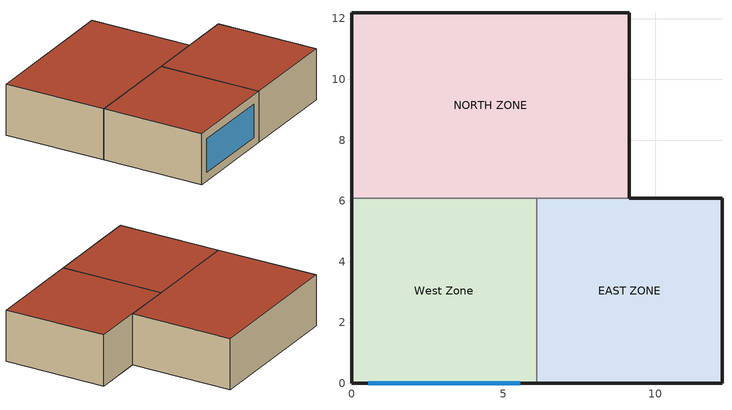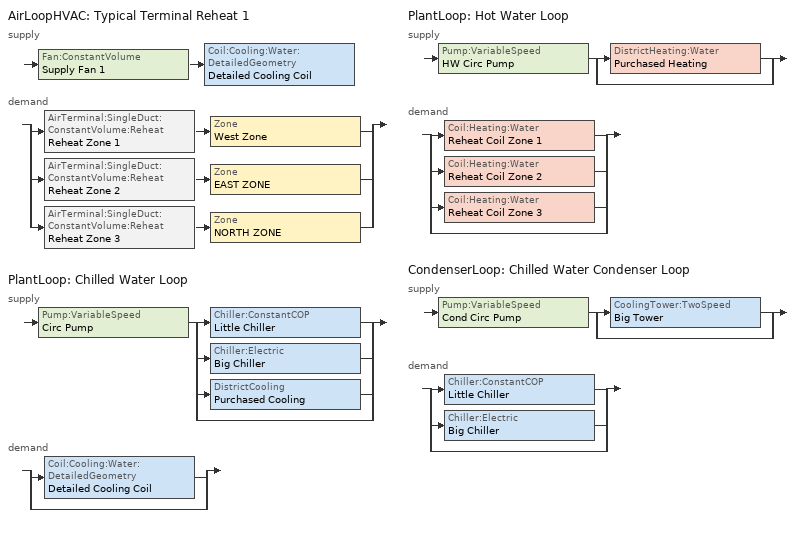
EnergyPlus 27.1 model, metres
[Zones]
West Zone
 floor adiabatic (FLOOR SLAB 8 IN): 0,0 0,6.1 6.1,6.1 6.1,0 z0
 wall outside (EXTWALL80): 0,6.1 0,0 6.1,0 z0:3.05
 wall to NORTH ZONE (PARTITION06): 6.1,6.1 0,6.1 z0:3.05
 wall to EAST ZONE (PARTITION06): 6.1,0 6.1,6.1 z0:3.05
 window (WIN-CON-LIGHT): 0.55,0 5.55,0 z0.5:2.5
 roof outside (ROOF34): 0,6.1 0,0 6.1,0 6.1,6.1 z3.05
EAST ZONE
 floor adiabatic (FLOOR SLAB 8 IN): 6.1,0 6.1,6.1 12.19,6.1 12.19,0 z0
 wall outside (EXTWALL80): 6.1,0 12.19,0 12.19,6.1 9.14,6.1 z0:3.05
 wall to NORTH ZONE (PARTITION06): 9.14,6.1 6.1,6.1 z0:3.05
 roof outside (ROOF34): 6.1,6.1 6.1,0 12.19,0 12.19,6.1 z3.05
NORTH ZONE
 floor adiabatic (FLOOR SLAB 8 IN): 0,6.1 0,12.19 9.14,12.19 9.14,6.1 z0
 wall outside (EXTWALL80): 9.14,6.1 9.14,12.19 0,12.19 0,6.1 z0:3.05
 roof outside (ROOF34): 0,12.19 0,6.1 9.14,6.1 9.14,12.19 z3.05
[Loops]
AirLoopHVAC 'Typical Terminal Reheat 1'
 supply: Fan:ConstantVolume 'Supply Fan 1' > Coil:Cooling:Water:DetailedGeometry 'Detailed Cooling Coil'
 demand: split
  | AirTerminal:SingleDuct:ConstantVolume:Reheat 'Reheat Zone 1' > Zone 'West Zone'
  | AirTerminal:SingleDuct:ConstantVolume:Reheat 'Reheat Zone 2' > Zone 'EAST ZONE'
  | AirTerminal:SingleDuct:ConstantVolume:Reheat 'Reheat Zone 3' > Zone 'NORTH ZONE'
PlantLoop 'Chilled Water Loop'
 supply: Pump:VariableSpeed 'Circ Pump' > split
  | Chiller:ConstantCOP 'Little Chiller'
  | Chiller:Electric 'Big Chiller'
  | DistrictCooling 'Purchased Cooling'
  | bypass
 demand: split
  | Coil:Cooling:Water:DetailedGeometry 'Detailed Cooling Coil'
  | bypass
PlantLoop 'Hot Water Loop'
 supply: Pump:VariableSpeed 'HW Circ Pump' > split
  | DistrictHeating:Water 'Purchased Heating'
  | bypass
 demand: split
  | Coil:Heating:Water 'Reheat Coil Zone 1'
  | Coil:Heating:Water 'Reheat Coil Zone 2'
  | Coil:Heating:Water 'Reheat Coil Zone 3'
  | bypass
CondenserLoop 'Chilled Water Condenser Loop'
 supply: Pump:VariableSpeed 'Cond Circ Pump' > split
  | CoolingTower:TwoSpeed 'Big Tower'
  | bypass
 demand: split
  | Chiller:ConstantCOP 'Little Chiller'
  | Chiller:Electric 'Big Chiller'
  | bypass
[Building]
NONE: North Axis {deg}=0; Terrain=Suburbs; Loads Convergence Tolerance Value {W}=0.04; Temperature Convergence Tolerance Value {deltaC}=0.4; Solar Distribution=FullInteriorAndExterior; Maximum Number of Warmup Days=25; Minimum Number of Warmup Days=6
[Site:Location]
Chicago Ohare Intl Ap IL USA WMO=725300: Latitude {deg}=41.99; Longitude {deg}=-87.91; Time Zone {hr}=-6; Elevation {m}=205
[SizingPeriod:DesignDay] Day of Month=21; Humidity Condition Type=WetBulb; Barometric Pressure {Pa}=98886; Rain Indicator=No; Snow Indicator=No; Daylight Saving Time Indicator=No; Solar Model Indicator=ASHRAEClearSky
Name | Month | Day Type | Maximum Dry-Bulb Temperature {C} | Daily Dry-Bulb Temperature Range {deltaC} | Wetbulb or DewPoint at Maximum Dry-Bulb {C} | Wind Speed {m/s} | Wind Direction {deg} | Sky Clearness
Chicago Ohare Intl Ap Ann Htg 99% Condns DB | 1 | WinterDesignDay | -16.6 | 0 | -16.6 | 4.9 | 270 | 0
Chicago Ohare Intl Ap Ann Clg 1% Condns DB=>MWB | 7 | SummerDesignDay | 31.6 | 10.5 | 23 | 5.2 | 230 | 1
[Site:GroundTemperature:BuildingSurface]
20.03, 20.03, 20.13, 20.3, 20.43, 20.52, 20.62, 20.77, 20.78, 20.55, 20.44, 20.2
[Material] Thermal Absorptance=0.9
Name | Roughness | Thickness {m} | Conductivity {W/m-K} | Density {kg/m3} | Specific Heat {J/kg-K} | Solar Absorptance | Visible Absorptance
A1 - 1 IN STUCCO | Smooth | 0.0253898 | 0.691831 | 1858.142 | 836.8 | 0.92 | 0.92
C4 - 4 IN COMMON BRICK | Rough | 0.101498 | 0.726422 | 1922.216 | 836.8 | 0.76 | 0.76
E1 - 3 / 4 IN PLASTER OR GYP BOARD | Smooth | 0.01905 | 0.726422 | 1601.846 | 836.8 | 0.92 | 0.92
C6 - 8 IN CLAY TILE | Smooth | 0.203302 | 0.570761 | 1121.292 | 836.8 | 0.82 | 0.82
C10 - 8 IN HW CONCRETE | MediumRough | 0.203302 | 1.729577 | 2242.585 | 836.8 | 0.65 | 0.65
E2 - 1 / 2 IN SLAG OR STONE | Rough | 0.0127102 | 1.435549 | 881.0155 | 1673.6 | 0.55 | 0.55
E3 - 3 / 8 IN FELT AND MEMBRANE | Rough | 0.00954024 | 0.190253 | 1121.292 | 1673.6 | 0.75 | 0.75
B5 - 1 IN DENSE INSULATION | VeryRough | 0.0253898 | 0.0432394 | 91.30524 | 836.8 | 0.5 | 0.5
C12 - 2 IN HW CONCRETE | MediumRough | 0.0509016 | 1.729577 | 2242.585 | 836.8 | 0.65 | 0.65
[WindowMaterial:Glazing]
WIN-LAY-GLASS-LIGHT: Optical Data Type=SpectralAverage; Thickness {m}=0.003; Solar Transmittance at Normal Incidence=0.9; Front Side Solar Reflectance at Normal Incidence=0.031; Back Side Solar Reflectance at Normal Incidence=0.031; Visible Transmittance at Normal Incidence=0.9; Front Side Visible Reflectance at Normal Incidence=0.05; Back Side Visible Reflectance at Normal Incidence=0.05; Infrared Transmittance at Normal Incidence=0; Front Side Infrared Hemispherical Emissivity=0.84; Back Side Infrared Hemispherical Emissivity=0.84; Conductivity {W/m-K}=0.9
[Construction]
EXTWALL80: A1 - 1 IN STUCCO, C4 - 4 IN COMMON BRICK, E1 - 3 / 4 IN PLASTER OR GYP BOARD
PARTITION06: E1 - 3 / 4 IN PLASTER OR GYP BOARD, C6 - 8 IN CLAY TILE, E1 - 3 / 4 IN PLASTER OR GYP BOARD
FLOOR SLAB 8 IN: C10 - 8 IN HW CONCRETE
ROOF34: E2 - 1 / 2 IN SLAG OR STONE, E3 - 3 / 8 IN FELT AND MEMBRANE, B5 - 1 IN DENSE INSULATION, C12 - 2 IN HW CONCRETE
WIN-CON-LIGHT: WIN-LAY-GLASS-LIGHT
[Zone] Type=1; Multiplier=1; Ceiling Height {m}=Autocalculate; Volume {m3}=Autocalculate
West Zone; EAST ZONE; NORTH ZONE
[People] Number of People Schedule=OFFICE OCCUPANCY; Number of People Calculation Method=People; Fraction Radiant=0.3; Activity Level Schedule=Activity Sch; Carbon Dioxide Generation Rate {m3/s-W}=3.82e-08; Mean Radiant Temperature Calculation Type=EnclosureAveraged; Work Efficiency Schedule=Work Eff Sch; Clothing Insulation Calculation Method=ClothingInsulationSchedule; Clothing Insulation Schedule=Clothing Sch; Air Velocity Schedule=Air Velo Sch; Thermal Comfort Model 1 Type=Fanger
Name | Zone or ZoneList or Space or SpaceList | Number of People
West Zone | West Zone | 3
EAST ZONE | EAST ZONE | 3
NORTH ZONE | NORTH ZONE | 4
[ElectricEquipment] Schedule=INTERMITTENT; Design Level Calculation Method=EquipmentLevel; Fraction Latent=0; Fraction Radiant=0.3; Fraction Lost=0
Name | Zone or ZoneList or Space or SpaceList | Design Level {W}
West Zone ElecEq 1 | West Zone | 2928.751
EAST ZONE ElecEq 1 | EAST ZONE | 1464.375
NORTH ZONE ElecEq 1 | NORTH ZONE | 2928.751
[Lights] Schedule=OFFICE LIGHTING; Design Level Calculation Method=LightingLevel; Return Air Fraction=0; Fraction Radiant=0.2; Fraction Visible=0.2; Fraction Replaceable=0
Name | Zone or ZoneList or Space or SpaceList | Lighting Level {W}
EAST ZONE Lights 1 | EAST ZONE | 1464.375
NORTH ZONE Lights 1 | NORTH ZONE | 878.6252
[AirLoopHVAC]
Typical Terminal Reheat 1: Design Supply Air Flow Rate {m3/s}=1.3
[AvailabilityManager:Scheduled]
Reheat System 1 Avail: Schedule=FanAndCoilAvailSched
[PlantLoop] Fluid Type=Water; Minimum Loop Flow Rate {m3/s}=0; Plant Loop Volume {m3}=Autocalculate; Load Distribution Scheme=Optimal
Name | Plant Equipment Operation Scheme | Maximum Loop Temperature {C} | Minimum Loop Temperature {C} | Maximum Loop Flow Rate {m3/s}
Chilled Water Loop | CW Loop Operation | 98 | 1 | 0.0011
Hot Water Loop | Hot Loop Operation | 100 | 10 | 0.0043
[SetpointManager:Scheduled] Control Variable=Temperature
Name | Schedule | Setpoint Node or NodeList
Chilled Water Loop Setpoint Manager | CW Loop Temp Schedule | Chilled Water Loop Setpoint Node List
Big Chiller Setpoint Manager | CW Loop Temp Schedule | Big Chiller Outlet Node
Little Chiller Setpoint Manager | CW Loop Temp Schedule | Little Chiller Outlet Node
Hot Water Loop Setpoint Manager | HW Loop Temp Schedule | Hot Water Loop Setpoint Node List
Supply Air Temp Manager | Seasonal Reset Supply Air Temp Sch | Supply Air Temp Nodes
[PlantEquipmentOperationSchemes]
Name | Control Scheme 1 | Control Scheme 1 Schedule | Control Scheme 2 | Control Scheme 2 Schedule
CW Loop Operation | Peak Operation | On Peak | Peak Operation | Off Peak
Hot Loop Operation | Purchased Only | ON
[PlantEquipmentOperation:CoolingLoad] Load Range 1 Lower Limit {W}=0
Name | Load Range 1 Upper Limit {W} | Range 1 Equipment List
Peak Operation | 500000 | Electric Only
Off Peak Operation | 900000 | Electric Only
Year Round Tower Operation | 9e+07 | All Towers
[PlantEquipmentList]
Chiller Plant; Electric Only: Big Chiller
Chiller Plant and Purchased: Big Chiller, Purchased Cooling
Purchased Only: Purchased Cooling
All Chillers: Big Chiller, Little Chiller
heating plant: Purchased Heating
[DistrictCooling]
Purchased Cooling: Nominal Capacity {W}=680000
[Chiller:Electric]
Big Chiller: Condenser Type=WaterCooled; Nominal Capacity {W}=100000; Nominal COP {W/W}=2.75; Minimum Part Load Ratio=0.15; Maximum Part Load Ratio=1; Optimum Part Load Ratio=0.65; Design Condenser Inlet Temperature {C}=29.44; Temperature Rise Coefficient=2.682759; Design Chilled Water Outlet Temperature {C}=6.667; Design Chilled Water Flow Rate {m3/s}=0.0011; Design Condenser Fluid Flow Rate {m3/s}=0.0011; Coefficient 1 of Capacity Ratio Curve=0.944836; Coefficient 2 of Capacity Ratio Curve=-0.0570088; Coefficient 3 of Capacity Ratio Curve=-0.00185486; Coefficient 1 of Power Ratio Curve=1.907846; Coefficient 2 of Power Ratio Curve=-1.20499; Coefficient 3 of Power Ratio Curve=0.263462; Coefficient 1 of Full Load Ratio Curve=0.03303; Coefficient 2 of Full Load Ratio Curve=0.6852; Coefficient 3 of Full Load Ratio Curve=0.2818; Chilled Water Outlet Temperature Lower Limit {C}=5; Chiller Flow Mode=LeavingSetpointModulated
[Chiller:ConstantCOP]
Little Chiller: Nominal Capacity {W}=25000; Nominal COP {W/W}=2.5; Design Chilled Water Flow Rate {m3/s}=0.0011; Design Condenser Water Flow Rate {m3/s}=0.0011; Condenser Type=WaterCooled; Chiller Flow Mode=LeavingSetpointModulated
[Pump:VariableSpeed] Design Pump Head {Pa}=300000; Motor Efficiency=0.87; Fraction of Motor Inefficiencies to Fluid Stream=0; Coefficient 1 of the Part Load Performance Curve=0; Coefficient 2 of the Part Load Performance Curve=1; Coefficient 3 of the Part Load Performance Curve=0; Coefficient 4 of the Part Load Performance Curve=0; Design Minimum Flow Rate {m3/s}=0; Pump Control Type=Intermittent
Name | Design Maximum Flow Rate {m3/s} | Design Power Consumption {W}
Circ Pump; Cond Circ Pump | 0.0011 | 500
HW Circ Pump | 0.0043 | 2000
[SetpointManager:CondenserEnteringReset]
Condenser Water Loop Setpoint Manager: Control Variable=Temperature; Default Condenser Entering Water Temperature Schedule=Condenser Loop Temp Schedule; Minimum Design Wetbulb Temperature Curve=MinDsnWBCurveName; Minimum Outside Air Wetbulb Temperature Curve=MinActWBCurveName; Optimized Cond Entering Water Temperature Curve=OptCondEntCurveName; Minimum Lift {deltaC}=12; Maximum Condenser Entering Water Temperature {C}=32; Cooling Tower Design Inlet Air Wet-Bulb Temperature {C}=25.56; Setpoint Node or NodeList=Condenser Water Loop Setpoint Node List
[CondenserLoop]
Chilled Water Condenser Loop: Fluid Type=Water; Condenser Equipment Operation Scheme=Tower Loop Operation; Maximum Loop Temperature {C}=80; Minimum Loop Temperature {C}=10; Maximum Loop Flow Rate {m3/s}=0.0011; Minimum Loop Flow Rate {m3/s}=0; Condenser Loop Volume {m3}=Autocalculate; Load Distribution Scheme=SequentialLoad
[CondenserEquipmentOperationSchemes]
Tower Loop Operation: Control Scheme 1=Year Round Tower Operation; Control Scheme 1 Schedule=ON
[CondenserEquipmentList]
All Towers: Big Tower
[CoolingTower:TwoSpeed]
Big Tower: High Fan Speed Air Flow Rate {m3/s}=Autosize; High Fan Speed Fan Power {W}=Autosize; Low Fan Speed Air Flow Rate {m3/s}=Autocalculate; Low Fan Speed Fan Power {W}=Autocalculate; Free Convection Regime Air Flow Rate {m3/s}=Autocalculate; Performance Input Method=NominalCapacity; High Speed Nominal Capacity {W}=20000; Low Speed Nominal Capacity {W}=10000; Free Convection Nominal Capacity {W}=2000
[PlantEquipmentOperation:HeatingLoad]
Purchased Only: Load Range 1 Lower Limit {W}=0; Load Range 1 Upper Limit {W}=1e+06; Range 1 Equipment List=heating plant
[DistrictHeating:Water]
Purchased Heating: Nominal Capacity {W}=1e+06
[ZoneControl:Thermostat] Control Type Schedule=Zone Control Type Sched; Control 1=Heating Setpoint with SB; Control 2=Cooling Setpoint with SB
Name | Zone or ZoneList
Zone 1 Thermostat | West Zone
Zone 2 Thermostat | EAST ZONE
Zone 3 Thermostat | NORTH ZONE
[ThermostatSetpoint:SingleHeating]
Heating Setpoint with SB: Setpoint Temperature Schedule=Heating Setpoints
[ThermostatSetpoint:SingleCooling]
Cooling Setpoint with SB: Setpoint Temperature Schedule=Cooling Setpoints
[Zone equipment]
West Zone: Reheat Zone 1
EAST ZONE: Reheat Zone 2
NORTH ZONE: Reheat Zone 3
[Fan:ConstantVolume]
Supply Fan 1: Availability Schedule=FanAndCoilAvailSched; Fan Total Efficiency=0.7; Pressure Rise {Pa}=600; Maximum Flow Rate {m3/s}=1.3; Motor Efficiency=0.9; Motor In Airstream Fraction=1
[Coil:Cooling:Water:DetailedGeometry]
Detailed Cooling Coil: Availability Schedule=CoolingCoilAvailSched; Maximum Water Flow Rate {m3/s}=0.0011; Tube Outside Surface Area {m2}=6.23816; Total Tube Inside Area {m2}=6.20007; Fin Surface Area {m2}=101.716; Minimum Airflow Area {m2}=0.810606; Coil Depth {m}=0.165098; Fin Diameter {m}=0.435072; Fin Thickness {m}=0.00149998; Tube Inside Diameter {m}=0.01445; Tube Outside Diameter {m}=0.0158798; Tube Thermal Conductivity {W/m-K}=385.765; Fin Thermal Conductivity {W/m-K}=203.883; Fin Spacing {m}=0.00181429; Tube Depth Spacing {m}=0.0258998; Number of Tube Rows=6; Number of Tubes per Row=16
[AirTerminal:SingleDuct:ConstantVolume:Reheat] Availability Schedule=FanAndCoilAvailSched; Minimum Hot Water or Steam Flow Rate {m3/s}=0; Convergence Tolerance=0.001
Name | Maximum Air Flow Rate {m3/s} | Reheat Coil | Maximum Hot Water or Steam Flow Rate {m3/s}
Reheat Zone 1 | 0.47 | Reheat Coil Zone 1 | 0.0013
Reheat Zone 2 | 0.36 | Reheat Coil Zone 2 | 0.0012
Reheat Zone 3 | 0.47 | Reheat Coil Zone 3 | 0.0013
[Coil:Heating:Water] Availability Schedule=FanAndCoilAvailSched; U-Factor Times Area Value {W/K}=400; Performance Input Method=UFactorTimesAreaAndDesignWaterFlowRate; Rated Capacity {W}=Autosize; Rated Inlet Water Temperature {C}=82.2; Rated Inlet Air Temperature {C}=16.6; Rated Outlet Water Temperature {C}=71.1; Rated Outlet Air Temperature {C}=32.2
Name | Maximum Water Flow Rate {m3/s}
Reheat Coil Zone 1 | 0.0013
Reheat Coil Zone 2 | 0.0012
Reheat Coil Zone 3 | 0.0018
[Controller:WaterCoil]
Main Cooling Coil Controller: Control Variable=Temperature; Action=Reverse; Actuator Variable=Flow; Controller Convergence Tolerance {deltaC}=0.1; Maximum Actuated Flow {m3/s}=0.0011; Minimum Actuated Flow {m3/s}=0
[Schedule:Compact]
Activity Sch: Through: 12/31, For: AllDays, Until: 24:00, 131.8
Work Eff Sch: Through: 12/31, For: AllDays, Until: 24:00, 0
Clothing Sch; ON: Through: 12/31, For: AllDays, Until: 24:00, 1
Air Velo Sch: Through: 12/31, For: AllDays, Until: 24:00, 0.137
OFFICE OCCUPANCY: Through: 12/31, For: WeekDays, Until: 6:00, 0, Until: 7:00, 0.1, Until: 8:00, 0.5, Until: 12:00, 1, Until: 13:00, 0.5, Until: 16:00, 1, Until: 17:00, 0.5, Until: 18:00, 0.1, Until: 24:00, 0, For: AllOtherDays, Until: 24:00, 0
INTERMITTENT: Through: 12/31, For: WeekDays, Until: 8:00, 0, Until: 18:00, 1, Until: 24:00, 0, For: AllOtherDays, Until: 24:00, 0
OFFICE LIGHTING: Through: 12/31, For: WeekDays, Until: 6:00, 0.05, Until: 7:00, 0.2, Until: 17:00, 1, Until: 18:00, 0.5, Until: 24:00, 0.05, For: AllOtherDays, Until: 24:00, 0.05
On Peak: Through: 12/31, For: AllDays, Until:  9:00, 0, Until: 18:00, 1, Until: 24:00, 0
Off Peak: Through: 12/31, For: AllDays, Until: 9:00, 1, Until: 18:00, 0, Until: 24:00, 1
Seasonal Reset Supply Air Temp Sch: Through: 3/31, For: AllDays, Until: 24:00, 16, Through: 9/30, For: AllDays, Until: 24:00, 13, Through: 12/31, For: AllDays, Until: 24:00, 16
CW Loop Temp Schedule: Through: 12/31, For: AllDays, Until: 24:00, 6.67
HW Loop Temp Schedule: Through: 12/31, For: AllDays, Until: 24:00, 60
FanAndCoilAvailSched: Through: 3/31, For: AllDays, Until: 24:00, 1, Through: 9/30, For: WeekDays SummerDesignDay, Until: 7:00, 0, Until: 17:00, 1, Until: 24:00, 0, For: WinterDesignDay, Until: 24:00, 0, For: AllOtherDays, Until: 24:00, 0, Through: 12/31, For: AllDays, Until: 24:00, 1
CoolingCoilAvailSched: Through: 3/31, For: AllDays, Until: 24:00, 0, Through: 9/30, For: WeekDays SummerDesignDay, Until: 7:00, 0, Until: 17:00, 1, Until: 24:00, 0, For: WinterDesignDay, Until: 24:00, 0, For: AllOtherDays, Until: 24:00, 0, Through: 12/31, For: AllDays, Until: 24:00, 0
Heating Setpoints: Through: 12/31, For: AllDays, Until:  7:00, 15, Until: 17:00, 20, Until: 24:00, 15
Cooling Setpoints: Through: 12/31, For: AllDays, Until:  7:00, 30, Until: 17:00, 24, Until: 24:00, 30
Zone Control Type Sched: Through: 3/31, For: AllDays, Until: 24:00, 1, Through: 9/30, For: AllDays, Until: 24:00, 2, Through: 12/31, For: AllDays, Until: 24:00, 1
Condenser Loop Temp Schedule: Through: 12/31, For: AllDays, Until: 24:00, 30
[Curve:QuadLinear] Minimum Value of x=0; Maximum Value of x=1; Minimum Value of y=10; Maximum Value of y=38; Minimum Value of z=1e-08; Maximum Value of z=8e-08; Minimum Curve Output=0; Input Unit Type for w=Temperature; Input Unit Type for x=Dimensionless; Input Unit Type for y=Dimensionless; Input Unit Type for z=Dimensionless
Name | Coefficient1 Constant | Coefficient2 w | Coefficient3 x | Coefficient4 y | Coefficient5 z | Minimum Value of w | Maximum Value of w | Maximum Curve Output
MinDsnWBCurveName | -3.333 | 0 | 38.9 | 0 | 0 | -30 | 40 | 38
MinActWBCurveName | -8.333 | 2 | 5.5556 | -1 | 0 | 0 | 38 | 43
OptCondEntCurveName | 12.2711 | 0.8 | 6.6667 | 0.266 | -6.19348e+06 | 0 | 38 | 32
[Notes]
CoolingTower_TwoSpeed_CondEntTempReset.idf
Basic file description:  1 story building divided into 3 interior conditioned zones. Roof with no plenum.
No ground contact with floor.
Highlights:              Example of two speed cooling tower. 2 each two-speed cooling towers in series provides
staged operation for varying condenser load.
Simulation Location/Run: Chicago Ohare Intl Ap IL USA WMO=725300, 2 design days, 2 run periods,
Run Control executes the design days only.
Location:                Chicago, IL
Design Days:             Chicago Ohare Intl Ap IL USA Annual Heating 99%, MaxDB=-16.6°C
Chicago Ohare Intl Ap IL USA Annual Cooling (DB=>MWB) 1%, MaxDB=31.6°C MWB=23°C
Run Period (Weather File): Winter 1/14, Summer 7/7.
Run Control:             No Zone or System sizing required (design days only, see RUN CONTROL object)
Building: Single floor rectangular L-shaped building 40 ft south wall, 40 ft west wall, zone height 10 feet.
There is a single window in the West Zone south wall. The walls are 1 in stucco over 4 in common brick
and gypboard. The roof is a built up roof with 1/2 in stone over 3/8 in felt over 1 in dense insulation
supported by 2 in heavy weight concrete. The window is single pane 3mm clear.
The window to wall ratio is approximately 0.07.
The building is oriented due north.
Floor Area:        130.1 m2 (1403 ft2)
Number of Stories: 1
Zone Description Details:
|       West         |         East           |    window = *
Internal gains description:     ZONE West      - lighting is 0 watts, equip is 2928.751 watts, 3 occupants
Internal gains description:     ZONE North     - lighting is 878.6252 watts, equip is 2928.751 watts, 4 occupants
Internal gains description:     ZONE East      - lighting is 1464.375 watts, equip is 1464.375 watts, 3 occupants
Interzone Surfaces:             3 interzone surfaces (see diagram)
Internal Mass:                  None
Windows:                        1 - single pane clear 3mm glass
Detached Shading:               None
Daylight:                       None
Natural Ventilation:            None
Compact Schedules:              Yes
Solair Distribution:            FullInteriorAndExterior
HVAC:                           3 zone terminal reheat system using single constant volume air loop. Central chilled
water coil scheduled to provide 16 C winter and 13 C summer supply air temperature.
Terminal reheat coils trim supply air temperature to meet zone thermostat set point.
Thermostat setting at 20 C in winter with 15 C set back temperature, 24 C in summer
with 30 C set back temperature. Cooling coil off in winter, reheat coil on all year.
Zonal Equipment:                AirTerminal:SingleDuct:ConstantVolume:Reheat
Central Air Handling Equipment: Yes
System Equipment Autosize:      No (chilled water, condenser, and hot water loop volumes are autosized)
Purchased Cooling:              No
Purchased Heating:              No
Purchased Chilled Water:        Yes (only used if alternate priority control equipment list is selected)
Purchased Hot Water:            Yes
Coils:                          Coil:Cooling:Water:DetailedGeometry
Pumps:                          Pump:VariableSpeed
Boilers:                        None
Chillers:                       Chiller:Electric (PlantEquipmentOperation:CoolingLoad set up for electric chiller only)
Chiller:ConstantCOP or DistrictCooling may be used if desired in various
combinations by changing priority control equipment list name in
PlantEquipmentOperation:CoolingLoad object.
Towers:                         COOLING TOWER:TWO SPEED
Setpoint:        SetpointManager:CondenserEnteringReset
Reset condenser water temperature set point for a chiller plant
with one or more chillers.  The condenser water leaving the tower should be at this temperature
for optimal operation of the chiller plant.
Standard Reports:               None
Timestep or Hourly Variables:   Timestep
Time bins Report:               None
HTML Report:                    None
Environmental Emissions:        None
Utility Tariffs:                None
